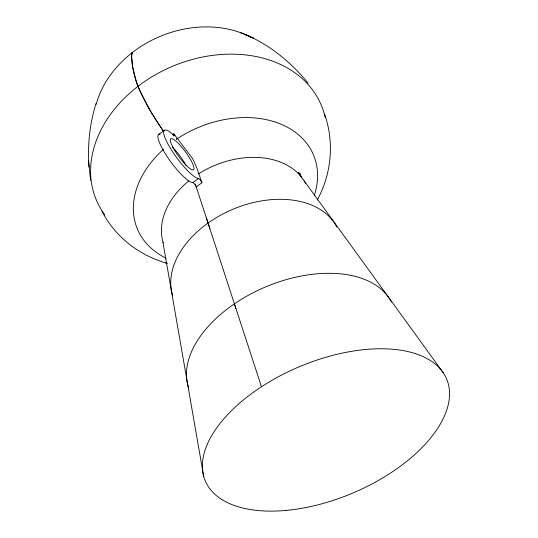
<?xml version="1.0" encoding="UTF-8"?>
<svg xmlns="http://www.w3.org/2000/svg" width="538" height="538" viewBox="0 0 538 538"><rect width="100%" height="100%" fill="white"/><g stroke="black" fill="none" stroke-linecap="round" stroke-linejoin="round"><path stroke-width="0.81" d="M89.059 167.116C87.398 145.684 89.584 123.807 96.107 103.283M132.442 53.329L132.012 52.805L131.622 57.048L132.429 65.32A291.172 51.964 55.8 0 0 132.973 68.46L136.356 81.823A85.939 16.765 53.6 0 0 136.84 83.249L137.237 84.358A44.829 8.904 53.1 0 0 137.607 85.32L138.441 87.344M132.012 52.805L131.662 55.111A166.807 30.908 54.4 0 0 131.622 56.248L132.113 63.114A280.318 50.256 55.7 0 0 133.33 70.27C135.811 83.746 142.066 96.1 148.69 107.963A68.756 13.591 53.4 0 0 151.924 113.464L159.066 124.708A66.187 13.127 53.4 0 0 163.027 130.526L163.7 131.494M317.238 199.995C331.677 173.814 334.495 141.676 324.367 113.484M158.528 134.614L164.467 130.169M172.449 134.877L173.821 133.854L191.777 157.506A5.965 1.237 53.7 0 1 192.416 158.475L193.236 159.887A17.324 3.625 53.6 0 1 193.909 161.158L196.989 168.414L201.918 182.759L196.242 186.874A2.986 0.659 54 0 0 194.642 184.225A2.986 0.659 54 0 0 192.86 182.671A29.772 6.53 53.5 0 1 167.876 157.695A29.772 6.53 53.5 0 1 160.102 134.184M173.323 135.966L174.009 135.448A2.239 0.464 53.3 0 0 174.776 135.643A2.239 0.464 53.3 0 0 173.821 133.854M176.565 139.026L177.251 138.515M198.058 173.949L198.757 173.438M192.86 182.671L198.542 178.535A2.986 0.639 54 0 1 200.311 180.109A2.986 0.639 54 0 1 201.918 182.759M102.038 211.353C115.139 236.875 139.631 255.806 167.183 263.311M165.59 262.934L167.103 263.297M240.372 32.61C267.218 42.536 290.11 61.231 308.16 83.155M244.602 34.378L253.559 38.164L244.783 34.338M443.204 372.686L304.145 180.822M163.37 131.016L162.019 129.08A64.903 12.885 53.4 0 1 159.396 125.206L156.874 121.359M300.628 175.818L298.529 172.368L301.172 176.767L299.558 173.088L301.65 177.91M148.918 108.36L139.772 90.404M139.228 89.173L138.528 87.553M195.26 183.902L235.947 308.556M206.384 217.742L209.847 228.354M234.407 303.842L261.481 386.768M90.599 180.291L88.474 160.882M162.92 242.261L203.646 476.117M188.656 387.831A110.189 65.737 -22.9 0 1 265.449 286.976A110.189 65.737 -22.9 0 1 391.435 302.04M172.745 295.678A89.046 59.684 -22.9 0 1 233.169 209.134A89.046 59.684 -22.9 0 1 336.795 227.029M176.477 139.261A95.529 70.054 -22.9 0 1 280.614 124.036A95.529 70.054 -22.9 0 1 314.172 195.866M166.027 258.139A95.529 70.054 -22.9 0 1 163.532 149.308M96.181 104.311A100.438 80.767 -22.9 0 1 252.073 37.848M156.262 120.411A76.564 15.024 53.5 0 1 151.023 111.971A67.109 13.282 53.4 0 1 148.918 108.36M104.789 214.857A122.059 93.558 -22.9 0 1 169.961 67.405A122.059 93.558 -22.9 0 1 325.174 117.439M163.29 242.86A77.223 55.051 -22.9 0 1 188.677 180.983M198.596 173.821A77.223 55.051 -22.9 0 1 305.685 183.734M198.542 178.535A29.825 6.322 53.6 0 1 168.952 145.811A29.825 6.322 53.6 0 1 174.009 135.448M172.355 147.109A19.193 4.21 53.5 0 1 186.155 165.805M286.216 510.394A130.996 68.588 -22.9 0 0 447.172 380.332A130.996 68.588 -22.9 0 0 244.481 399.095A130.996 68.588 -22.9 0 0 286.216 510.394M173.579 148.522A19.227 4.075 53.6 0 0 193.566 169.726A19.227 4.075 53.6 0 0 179.362 144.48A19.227 4.075 53.6 0 0 173.579 148.522"/></g></svg>
